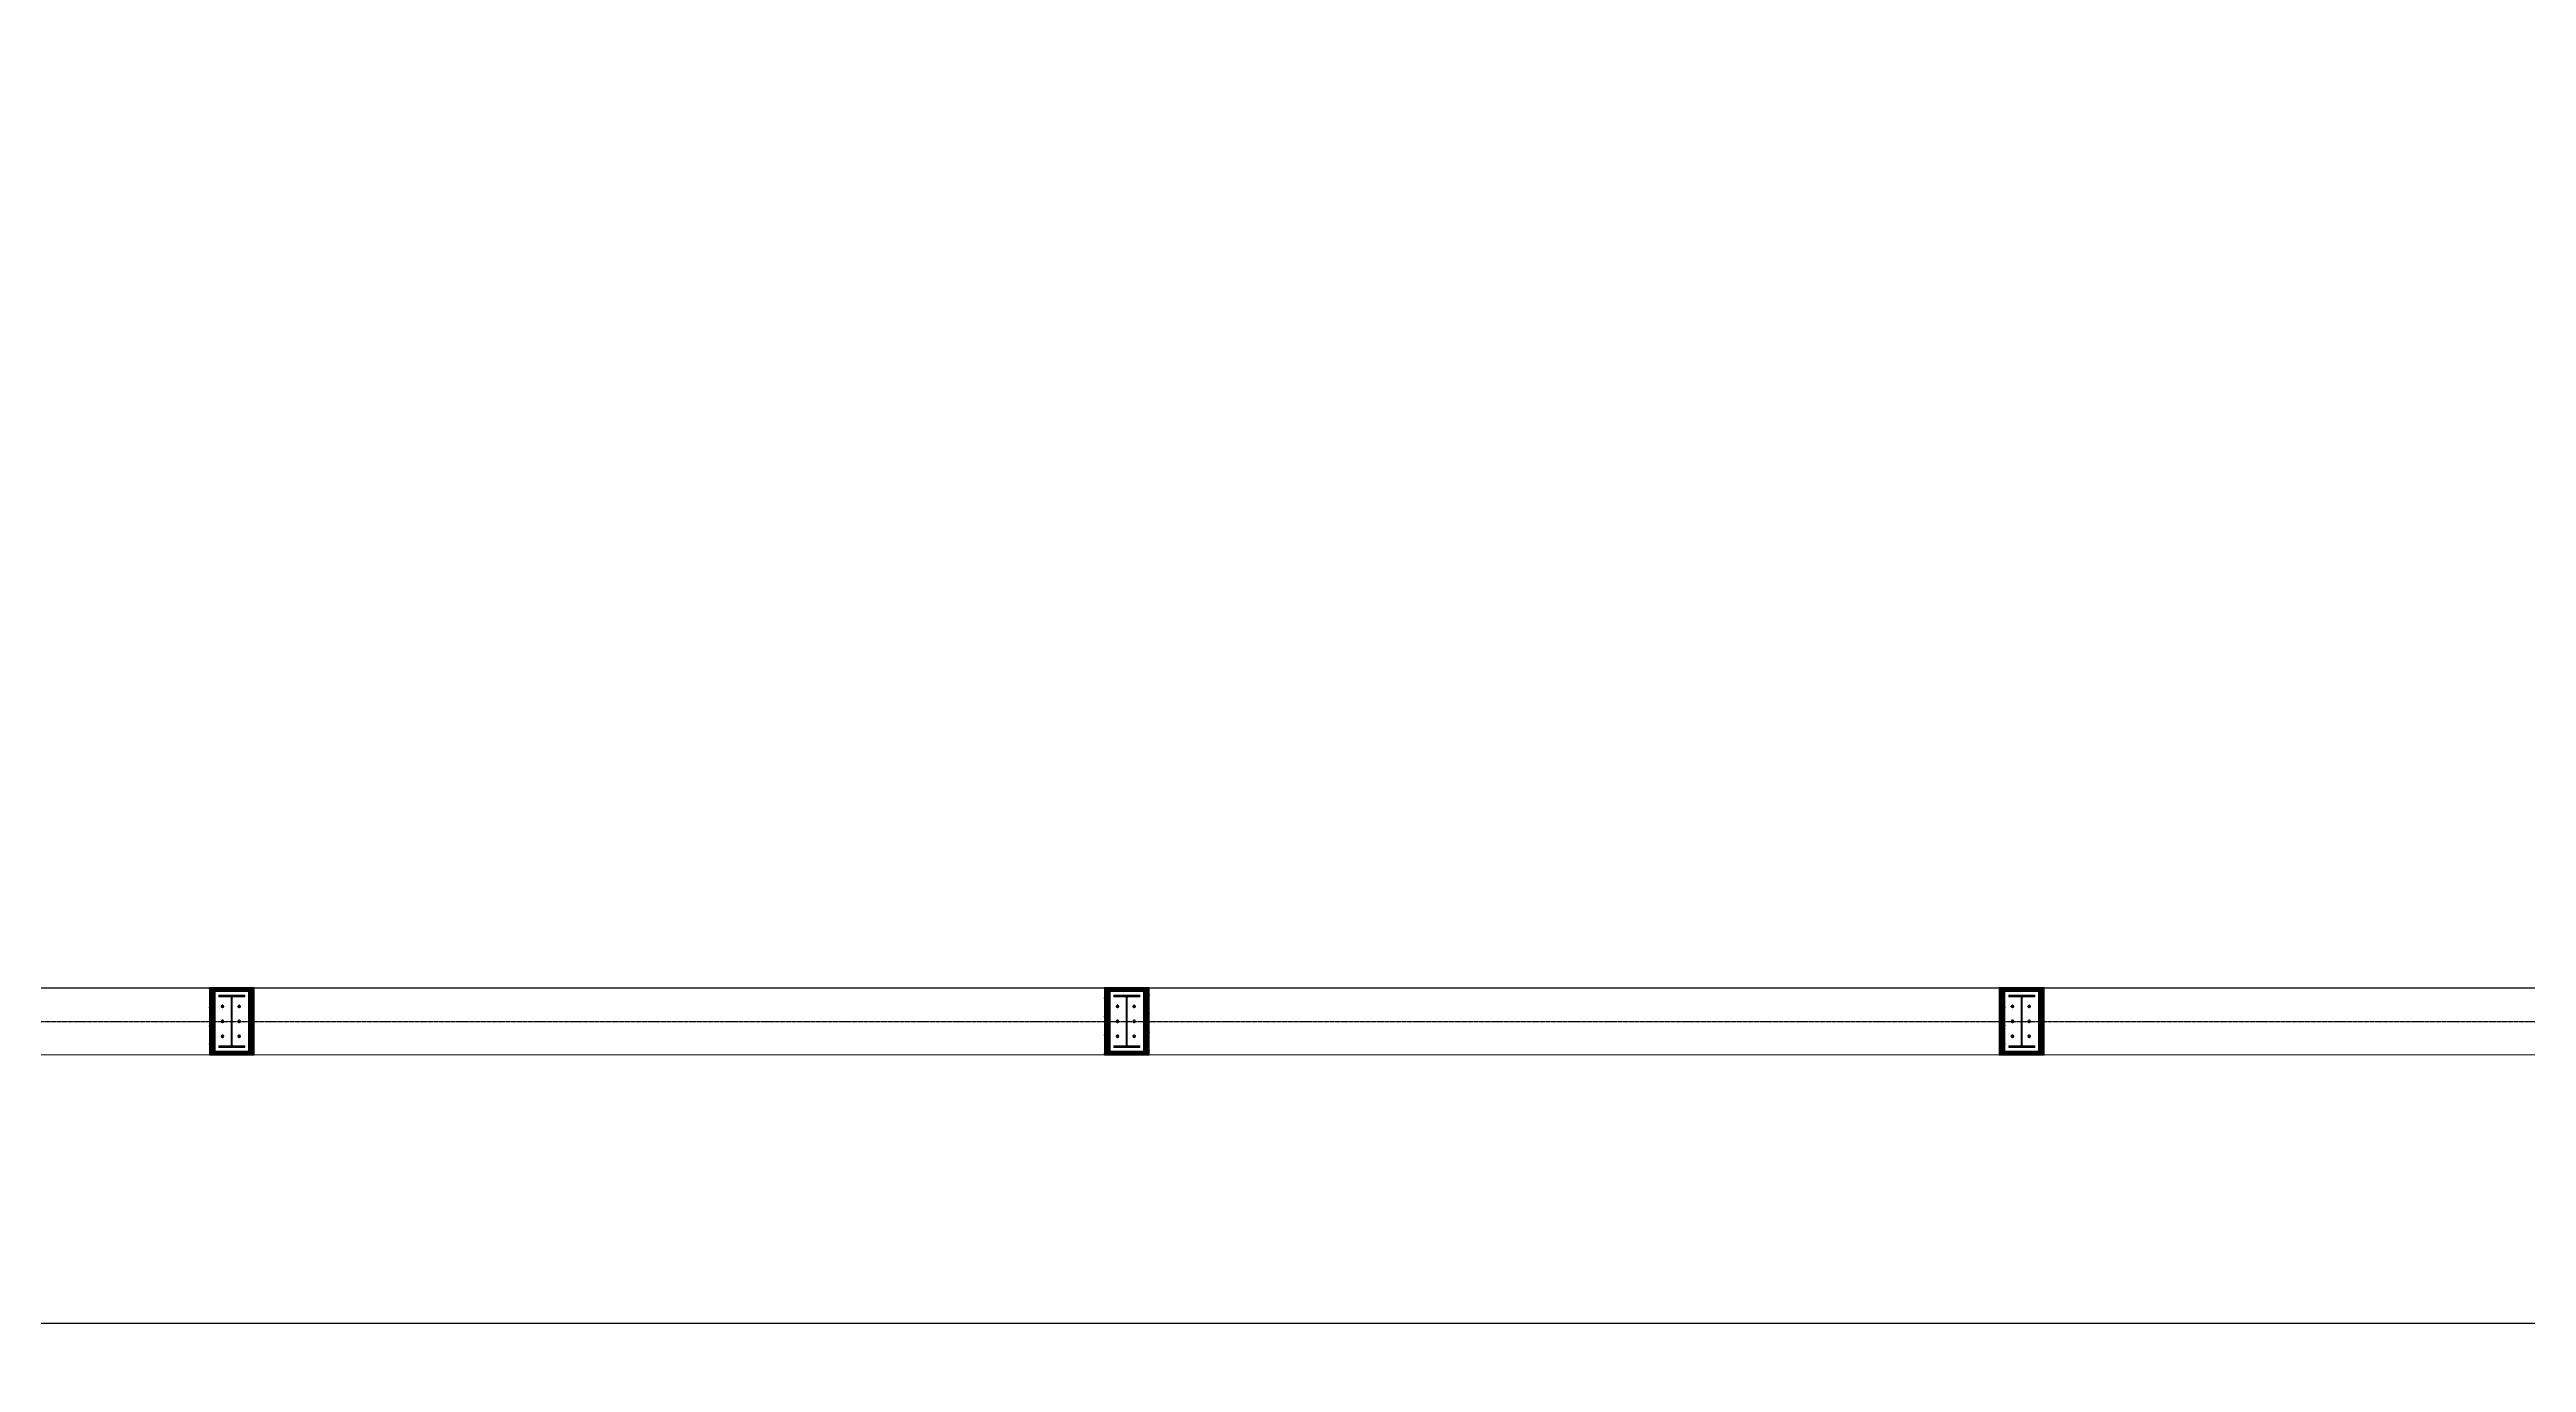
# Model space of a CAD drawing. Header units: millimetres. Extents: x -61993 to 642891, y -429158 to 50967.
# Drawn here: x 609680 to 626285, y -376679 to -367876 of the extents above; entities that cross this region are included whole.
import ezdxf

# ---------------------------------------------------------------- set-up
doc = ezdxf.new("R2010")
doc.units = ezdxf.units.MM
doc.linetypes.add('CENTER', pattern=[50.8, 31.75, -6.35, 6.35, -6.35])
for name, color, linetype, lineweight in [('0.00', 252, 'Continuous', 0), ('0.05', 40, 'Continuous', 5), ('0.09', 172, 'Continuous', 9), ('0.13', 10, 'Continuous', 13), ('WF 300 X 150', 43, 'Continuous', 0)]:
    doc.layers.add(name, color=color, linetype=linetype, lineweight=lineweight)
doc.layers.add('Steel', color=152, linetype='Continuous')
doc.styles.add('SANSERIF', font='sanss___.ttf', dxfattribs={"height": 2})
doc.dimstyles.new('Sagoe_2_mm', dxfattribs={"dimscale": 25, "dimtxt": 2, "dimasz": 1, "dimexe": 0.7, "dimexo": 0.625, "dimtad": 0, "dimdec": 0, "dimzin": 1, "dimdsep": 46, "dimtxsty": 'SANSERIF', "dimblk": 'OPEN30', "dimcen": 1, "dimclrd": 1, "dimclre": 1, "dimclrt": 152, "dimadec": 0, "dimazin": 0, "dimtfac": 1, "dimtdec": 0, "dimtofl": 0, "dimtmove": 1, "dimatfit": 3, "dimfxl": 1, "dimarcsym": 0})
pattern_1 = [(45, (1363.141, -798.975), (-8.838835, 8.838835), []), (45, (1371.98, -798.975), (-8.838835, 8.838835), [15.625, -3.125, 0, -3.125])]

# ---------------------------------------------------------------- blocks, each defined once
blk = doc.blocks.new('_Open30')
at = {"color": 0, "linetype": 'ByBlock', "lineweight": -2}
for p, q in [((-1, 0.268), (0, 0)), ((0, 0), (-1, -0.268)), ((0, 0), (-1, 0))]:
    blk.add_line(p, q, dxfattribs=at)
blk = doc.blocks.new('*D127')
at = {"color": 1, "lineweight": -2, "transparency": 16777216}
for p, q in [((640901, -374742), (640901, -376557)), ((508901, -375539), (508901, -376557)), ((509101, -376417), (573813, -376417)), ((640701, -376417), (575990, -376417))]:
    blk.add_line(p, q, dxfattribs=at)
at = {"layer": 'Defpoints', "color": 0, "transparency": 16777216}
for p in [(640901, -374617), (508901, -375414), (640901, -376417)]:
    blk.add_point(p, dxfattribs=at)
at = {"color": 1, "lineweight": -2, "transparency": 16777216, "xscale": 200, "yscale": 200, "zscale": 200, "rotation": 180}
blk.add_blockref('_Open30', (508901, -376417), dxfattribs=at)
at = {"color": 1, "lineweight": -2, "transparency": 16777216, "xscale": 200, "yscale": 200, "zscale": 200}
blk.add_blockref('_Open30', (640901, -376417), dxfattribs=at)
at = {"color": 152, "transparency": 16777216, "insert": (574901, -376417), "char_height": 400, "attachment_point": 5, "style": 'SANSERIF'}
blk.add_mtext('Panjang', dxfattribs=at)
blk = doc.blocks.new('A$C085D16B7')
at = {"layer": '0.00', "ltscale": 0.5}
h = blk.add_hatch(dxfattribs=at)
h.set_pattern_fill('ANSI35', color=256, scale=50, style=0)
h.set_pattern_definition(pattern_1)
h.paths.add_polyline_path([(450, 288), (0, 288), (25, 250), (425, 250)])
h.paths.add_polyline_path([(425, 25), (25, 25), (0, -12), (450, -12)])
h = blk.add_hatch(dxfattribs=at)
h.set_pattern_fill('ANSI35', color=256, scale=50, style=0)
h.set_pattern_definition([(135, (-913.16, -798.975), (8.83883, 8.83883), []), (135, (-921.999, -798.975), (8.83883, 8.83883), [15.625, -3.125, 0, -3.125])])
h.paths.add_polyline_path([(0, 288), (25, 250), (25, 25), (0, -12)])
at = {"layer": '0.00'}
h = blk.add_hatch(dxfattribs=at)
h.set_pattern_fill('ANSI31', color=256, scale=30, angle=-90, style=0)
h.set_pattern_definition([(315, (619428.904, -11494.7824), (2.65165043, 2.65165043), [])])
edge = h.paths.add_edge_path()
edge.add_line((389, 225), (400, 225))
edge.add_line((400, 225), (400, 50))
edge.add_line((400, 50), (389, 50))
edge.add_line((389, 50), (389, 129))
edge.add_arc((384, 129), 5, 0, 90)
edge.add_line((384, 134), (66, 134))
edge.add_arc((66, 129), 5, 90, 180)
edge.add_line((61, 129), (61, 50))
edge.add_line((61, 50), (50, 50))
edge.add_line((50, 50), (50, 225))
edge.add_line((50, 225), (61, 225))
edge.add_line((61, 225), (61, 146))
edge.add_arc((66, 146), 5, 180, 270)
edge.add_line((66, 141), (384, 141))
edge.add_arc((384, 146), 5, -90, 0)
edge.add_line((389, 146), (389, 225))
at = {"layer": '0.00', "ltscale": 0.5}
h = blk.add_hatch(dxfattribs=at)
h.set_pattern_fill('ANSI35', color=256, scale=50, style=0)
h.set_pattern_definition(pattern_1)
h.paths.add_polyline_path([(450, 288), (425, 250), (425, 25), (450, -12)])
at = {"layer": '0.05', "ltscale": 0.5}
for points in [[(0, 288), (25, 250)], [(425, 250), (450, 288)], [(25, 25), (0, -12)], [(425, 25), (450, -12)]]:
    blk.add_lwpolyline(points, dxfattribs=at)
blk.add_lwpolyline([(0, -12), (450, -12), (450, 288), (0, 288)], close=True, dxfattribs=at)
at = {"layer": '0.05'}
blk.add_lwpolyline([(25, 250), (25, 25), (425, 25), (425, 250)], close=True, dxfattribs=at)
at = {"layer": '0.09'}
blk.add_lwpolyline([(389, 225), (400, 225), (400, 50), (389, 50), (389, 129, 0.414214), (384, 134), (66, 134, 0.414214), (61, 129), (61, 50), (50, 50), (50, 225), (61, 225), (61, 146, 0.414214), (66, 141), (384, 141, 0.414214), (389, 146)], format="xyb", close=True, dxfattribs=at)
at = {"layer": 'WF 300 X 150'}
for p, q in [((113, 200), (137, 200)), ((125, 212), (125, 188)), ((237, 200), (213, 200)), ((225, 212), (225, 188)), ((337, 200), (313, 200)), ((325, 212), (325, 188)), ((113, 88), (137, 88)), ((125, 76), (125, 99)), ((237, 88), (213, 88)), ((225, 76), (225, 99)), ((337, 88), (313, 88)), ((325, 76), (325, 99))]:
    blk.add_line(p, q, dxfattribs=at)
for centre in [(125, 200), (225, 200), (325, 200), (125, 88), (225, 88), (325, 88)]:
    blk.add_circle(centre, 9.55, dxfattribs=at)
blk = doc.blocks.new('*U166')
at = {"layer": '0.05', "ltscale": 0.5, "rotation": 89.99999999999999}
blk.add_blockref('A$C085D16B7', (138, -225), dxfattribs=at)
blk = doc.blocks.new('*U167')
at = {"color": 0, "linetype": 'ByBlock', "lineweight": -2, "transparency": 16777216}
blk.add_blockref('*U166', (102000, 0), dxfattribs=at)
blk = doc.blocks.new('Steel Column')
at = {"layer": 'Steel'}
blk.add_lwpolyline([(150, -225), (150, 225), (-150, 225), (-150, -225)], close=True, dxfattribs=at)
blk = doc.blocks.new('*U168')
blk.add_blockref('Steel Column', (0, 0))
blk = doc.blocks.new('*U169')
at = {"color": 0, "linetype": 'ByBlock', "lineweight": -2, "transparency": 16777216}
for p in [(0, -32700), (6000, -32700), (12000, -32700)]:
    blk.add_blockref('*U168', p, dxfattribs=at)
blk = doc.blocks.new('*U170')
at = {"layer": '0.05', "ltscale": 0.5, "rotation": 89.99999999999999}
blk.add_blockref('A$C085D16B7', (138, -225), dxfattribs=at)
blk = doc.blocks.new('*U171')
at = {"color": 0, "linetype": 'ByBlock', "lineweight": -2, "transparency": 16777216}
for p in [(0, 0), (6000, 0), (12000, 0)]:
    blk.add_blockref('*U170', p, dxfattribs=at)

msp = doc.modelspace()

# ---------------------------------------------------------------- linework, layer by layer
at = {"color": 5, "linetype": 'CENTER', "ltscale": 0.25}
msp.add_lwpolyline([(508901.463, -374392.065), (640901.463, -374392.065), (640901.463, -341692.065), (508901.463, -341692.065)], close=True, dxfattribs=at)
msp.add_lwpolyline([(508901.463, -374167.065), (640901.463, -374167.065)])
at = {"layer": '0.13'}
msp.add_lwpolyline([(508751.463, -341467.065), (641051.463, -341467.065), (641051.463, -374617.065), (508751.463, -374617.065)], close=True, dxfattribs=at)

# ---------------------------------------------------------------- block references
for name, p in [('*U167', (508901.463, -374392.065)), ('*U169', (610901.463, -341692.065)), ('*U171', (610901.463, -374392.065))]:
    msp.add_blockref(name, p)

# ---------------------------------------------------------------- dimensions: what is measured, and where the dimension line sits
dim = msp.add_linear_dim(base=(640901.463, -376416.801), p1=(508901.463, -375413.743), p2=(640901.463, -374617.065), text='Panjang', dimstyle='Sagoe_2_mm')
dim.commit()
dim.dimension.update_dxf_attribs({"geometry": '*D127', "text_midpoint": (574901.463, -376416.801)})

doc.saveas('drawing.dxf')
